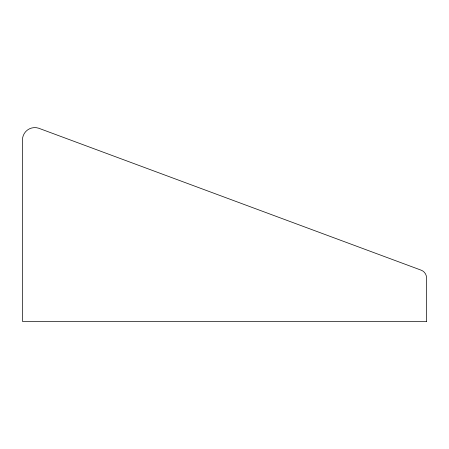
<?xml version="1.0" encoding="UTF-8"?>
<svg xmlns="http://www.w3.org/2000/svg" width="449" height="449" viewBox="0 0 449 449"><rect width="100%" height="100%" fill="white"/><g stroke="black" fill="none" stroke-linecap="round" stroke-linejoin="round"><path stroke-width="0.67" d="M426.55 321.4L22.45 321.4L22.45 139.97A12.37 12.37 0 0 1 38.659 128.212L420.865 270.062A8.245 8.245 0 0 1 426.55 277.903L426.55 321.4"/></g></svg>
